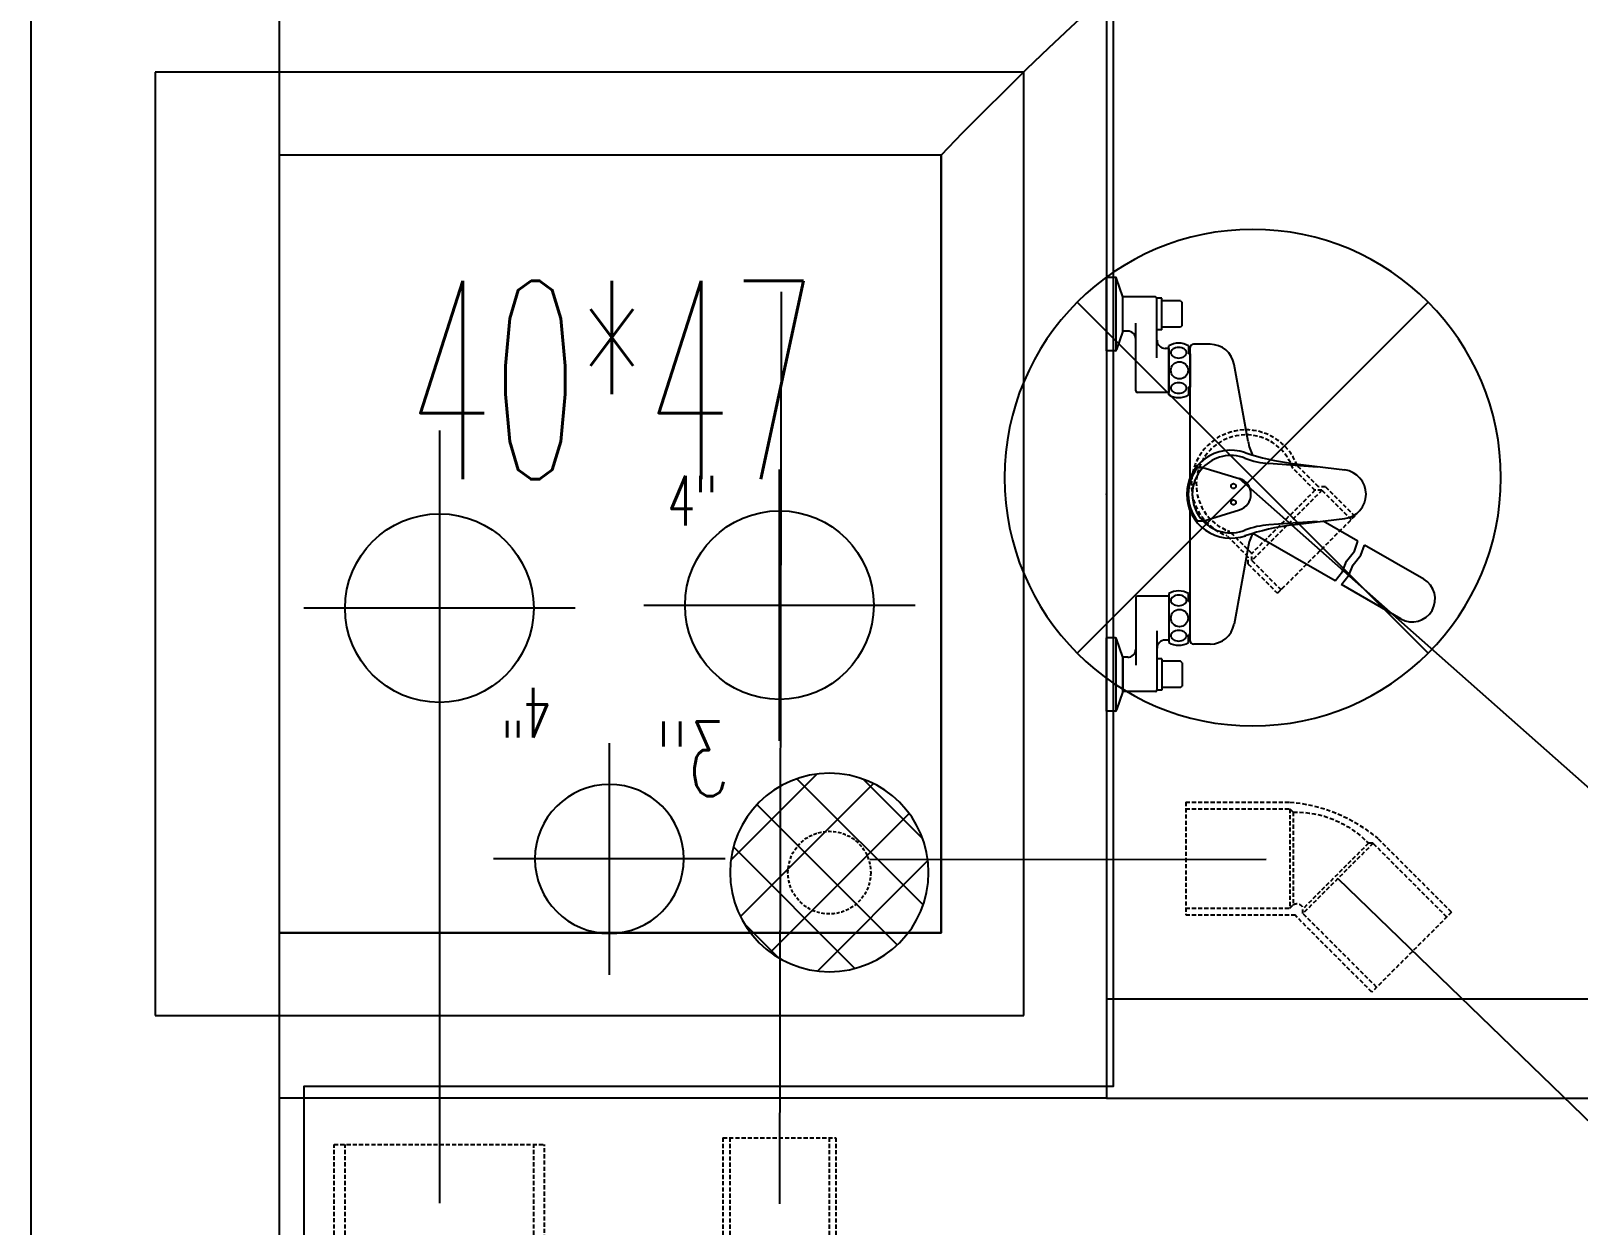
# Model space of a CAD drawing. Header units: millimetres. Extents: x 0 to 887, y -3549 to 0.
# Drawn here: x 191.8 to 285.3, y -1112.8 to -1040.7 of the extents above; entities that cross this region are included whole.
import ezdxf
from ezdxf.enums import TextEntityAlignment as Align

# ---------------------------------------------------------------- set-up
doc = ezdxf.new("R2010")
doc.units = ezdxf.units.MM
for name, pattern in [('02_(橋尚興華城後壁段)建築外部參考_TEST$0$CENTER', [2, 1.25, -0.25, 0.25, -0.25]), ('02_(橋尚興華城後壁段)排水底板管路外部參考$0$HIDDEN', [0.375, 0.25, -0.125]), ('CENTER', [2, 1.25, -0.25, 0.25, -0.25]), ('DASHED', [19.05, 12.7, -6.35]), ('HIDDEN', [0.375, 0.25, -0.125])]:
    doc.linetypes.add(name, pattern=pattern)
for name, color, linetype in [('02_(橋尚興華城後壁段)建築外部參考_TEST$0$A_建築', 8, 'Continuous'), ('02_(橋尚興華城後壁段)建築外部參考_TEST$0$A_建築_衛浴', 8, 'Continuous'), ('02_(橋尚興華城後壁段)排水底板管路外部參考$0$P_排水_配管線_SP', 6, 'Continuous'), ('02_(橋尚興華城後壁段)排水底板管路外部參考$0$P_排水_配管線_VP', 3, '02_(橋尚興華城後壁段)排水底板管路外部參考$0$HIDDEN'), ('02_(橋尚興華城後壁段)排水底板管路外部參考$0$P_排水_配管線_WP', 30, 'Continuous'), ('02_(橋尚興華城後壁段)結構外部參考_TEST$0$B_樑', 41, 'DASHED'), ('03-P-另件', 51, 'HIDDEN'), ('3', 3, 'Continuous'), ('A-A建築底圖', 8, 'Continuous'), ('P_排水_底板_落水頭', 3, 'Continuous'), ('P_排水_立管_SP', 6, 'Continuous'), ('P_排水_立管_WP', 30, 'Continuous'), ('TOILET', 9, 'Continuous')]:
    doc.layers.add(name, color=color, linetype=linetype)
doc.layers.add('5-預估', color=1, linetype='Continuous', plot=False)
doc.styles.add('CHINA', font='txt.shx', dxfattribs={"bigfont": 'bigfont.shx'})
doc.styles.add('SINGLE', font='txt.shx', dxfattribs={"width": 0.6, "bigfont": 'chineset.shx'})

# ---------------------------------------------------------------- blocks, each defined once
blk = doc.blocks.new('2吋-廁所管道間-高腳')
at = {"color": 0}
for p, q in [((-5.669, -1.964), (1.964, 5.669)), ((-5.643, 2.04), (-2.04, 5.643)), ((5.954, 0.742), (0.742, 5.954)), ((5.378, -2.66), (-2.66, 5.378)), ((-4.104, -4.377), (4.377, 4.104)), ((3.566, -4.825), (-4.825, 3.566)), ((-1.547, -5.797), (5.797, 1.547)), ((0.72, -5.957), (-5.957, 0.72)), ((3.076, -5.152), (5.152, -3.076))]:
    blk.add_line(p, q, dxfattribs=at)
blk.add_circle((0, 0), 6)
blk = doc.blocks.new('4')
at = {"layer": '5-預估', "color": 0}
for points in [[(0, -16.4), (0, -2.5), (0, 0)], [(-8.2, -8.2), (5.7, -8.2), (8.2, -8.2)]]:
    blk.add_lwpolyline(points, dxfattribs=at)
blk.add_circle((0, -8.2), 5.7, dxfattribs=at)
at = {"layer": '5-預估', "color": 0, "style": 'CHINA', "width": 0.65}
blk.add_text('4"', height=3, dxfattribs=at).set_placement((-6.764, -3.38))
blk = doc.blocks.new('B004')
for p, q in [((-10.607, 10.607), (10.607, -10.607)), ((-10.607, -10.607), (10.607, 10.607))]:
    blk.add_line(p, q)
blk.add_circle((0, 0), 15)
blk = doc.blocks.new('pbls050')
at = {"color": 0, "linetype": 'ByBlock'}
for p, q in [((3.246, 8.068), (-1.412, 3.41)), ((3.536, 7.778), (-0.919, 3.323)), ((8.068, 3.246), (3.246, 8.068)), ((-8, 3.41), (-1.412, 3.41)), ((-8, -3.41), (-8, 3.41)), ((-8, 3), (-1.7, 3)), ((-1.7, 3), (-1.5, 2.8)), ((-1.7, -3), (-1.7, 3)), ((3.323, -0.919), (-0.919, 3.323)), ((-0.919, 3.323), (-0.919, 3.041)), ((3.041, -0.919), (-0.919, 3.041)), ((7.778, 3.536), (3.323, -0.919)), ((8.068, 3.246), (3.613, -1.209)), ((-1.5, -2.8), (-1.5, 2.8)), ((3.323, -0.919), (3.041, -0.919)), ((-1.7, -3), (-1.5, -2.8)), ((-8, -3), (-1.7, -3)), ((-8, -3.41), (-1.7, -3.41))]:
    blk.add_line(p, q, dxfattribs=at)
for centre, radius, start, end in [((-1.281, 3.092), 0.365, 233.13638, 351.86362), ((-1.338, 3.231), 6.033, 268.46498, 316.53502), ((-2.473, 5.971), 9.412, 274.71152, 310.28848)]:
    blk.add_arc(centre, radius, start, end, dxfattribs=at)
blk = doc.blocks.new('*U49')
blk.add_blockref('pbls050', (0, 0))
blk = doc.blocks.new('pald050')
at = {"color": 0, "linetype": 'ByBlock'}
for p, q in [((-6, -3.3), (-6, 3.3)), ((-3.5, 3.3), (-6, 3.3)), ((-3.5, 3), (-6, 3)), ((-3.5, 3.3), (-3.2, 3)), ((-3.5, -3), (-3.5, 3)), ((-3.5, 3), (-3.2, 2.7)), ((-3.2, 3), (-1.375, 3)), ((-3.2, 2.7), (-1.308, 2.7)), ((-3.2, -2.7), (-3.2, 2.7)), ((-3.5, -3), (-3.2, -2.7)), ((-3.2, -2.7), (-1.308, -2.7)), ((-3.5, -3), (-6, -3)), ((-3.5, -3.3), (-6, -3.3)), ((-3.5, -3.3), (-3.2, -3)), ((-3.2, -3), (-1.375, -3))]:
    blk.add_line(p, q, dxfattribs=at)
for radius, start, end in [(3.3, 245.38002, 114.61998), (3, 244.15807, 115.84193)]:
    blk.add_arc((0, 0), radius, start, end, dxfattribs=at)
blk = doc.blocks.new('*U64')
blk.add_blockref('pald050', (0, 0))
blk = doc.blocks.new('pbls100')
at = {"color": 0, "linetype": 'ByBlock'}
for p, q in [((-2.634, 6.36), (4.059, 13.053)), ((-1.98, 6.081), (4.525, 12.587)), ((13.053, 4.059), (4.059, 13.053)), ((-12.1, 6.36), (-2.634, 6.36)), ((-12.1, -6.36), (-12.1, 6.36)), ((-12.1, 5.7), (-2.9, 5.7)), ((-2.9, 5.7), (-2.6, 5.4)), ((-2.9, -5.7), (-2.9, 5.7)), ((6.081, -1.98), (-1.98, 6.081)), ((-1.98, 6.081), (-1.98, 5.798)), ((5.798, -1.98), (-1.98, 5.798)), ((-2.6, -5.4), (-2.6, 5.4)), ((6.081, -1.98), (12.587, 4.525)), ((6.548, -2.447), (13.053, 4.059)), ((6.081, -1.98), (5.798, -1.98)), ((-2.9, -5.7), (-2.6, -5.4)), ((-12.1, -5.7), (-2.9, -5.7)), ((-12.1, -6.36), (-2.9, -6.36))]:
    blk.add_line(p, q, dxfattribs=at)
for centre, radius, start, end in [((-2.514, 5.948), 0.555, 261.08721, 344.33605), ((-3.739, 9.026), 15.409, 273.11988, 311.88012), ((-2.281, 5.838), 11.243, 268.37488, 315.94121)]:
    blk.add_arc(centre, radius, start, end, dxfattribs=at)
blk = doc.blocks.new('*U47')
blk.add_blockref('pbls100', (0, 0))
blk = doc.blocks.new('033')
at = {"layer": '5-預估', "color": 0}
for points in [[(0, -14), (0, -2.5), (0, 0)], [(-7, -7), (4.5, -7), (7, -7)]]:
    blk.add_lwpolyline(points, dxfattribs=at)
blk.add_circle((0, -7), 4.5, dxfattribs=at)
at = {"layer": '5-預估', "color": 0, "style": 'CHINA', "width": 0.65}
blk.add_text('3"', height=4.5, dxfattribs=at).set_placement((-7.278, -3.203))

msp = doc.modelspace()

# ---------------------------------------------------------------- linework, layer by layer
at = {"color": 1}
msp.add_lwpolyline([(206.778, -1095.156), (246.778, -1095.156), (246.778, -1048.161), (206.778, -1048.161)], close=True, dxfattribs=at)
msp.add_arc((399.773, -1195.615), 212.486, 74.20068, 136.05647, dxfattribs=at)
at = {"layer": '02_(橋尚興華城後壁段)建築外部參考_TEST$0$A_建築'}
for p, q in [((191.778, -1038.161), (191.778, -1265.656)), ((191.778, -1038.161), (191.778, -1265.656)), ((206.778, -1038.161), (206.778, -1265.656)), ((206.778, -1038.161), (206.778, -1265.656)), ((256.778, -1038.161), (256.778, -1105.156)), ((256.778, -1038.161), (256.778, -1105.156)), ((246.778, -1048.161), (246.778, -1095.156)), ((246.778, -1048.161), (246.778, -1095.156)), ((256.778, -1099.156), (369.278, -1099.156)), ((256.778, -1099.156), (369.278, -1099.156)), ((256.778, -1105.156), (369.278, -1105.156)), ((256.778, -1105.156), (369.278, -1105.156))]:
    msp.add_line(p, q, dxfattribs=at)
at = {"layer": '02_(橋尚興華城後壁段)建築外部參考_TEST$0$A_建築', "ltscale": 0.8}
for p, q in [((251.778, -1043.159), (199.278, -1043.158)), ((199.278, -1043.158), (199.278, -1100.156)), ((251.778, -1100.156), (251.778, -1043.159)), ((246.778, -1048.161), (206.778, -1048.161)), ((246.778, -1048.161), (206.778, -1048.161)), ((246.778, -1095.156), (206.778, -1095.156)), ((246.778, -1095.156), (206.778, -1095.156)), ((199.278, -1100.156), (251.778, -1100.156)), ((256.778, -1105.156), (206.778, -1105.156)), ((256.778, -1105.156), (206.778, -1105.156))]:
    msp.add_line(p, q, dxfattribs=at)
at = {"layer": '02_(橋尚興華城後壁段)建築外部參考_TEST$0$A_建築'}
msp.add_point((256.778, -1068.656), dxfattribs=at)
at = {"layer": '02_(橋尚興華城後壁段)建築外部參考_TEST$0$A_建築_衛浴'}
for p, q in [((256.778, -1059.982), (256.778, -1055.55)), ((257.298, -1055.55), (256.778, -1055.55)), ((257.369, -1059.952), (257.369, -1055.58)), ((257.763, -1056.732), (257.392, -1055.618)), ((257.763, -1058.8), (257.763, -1056.732)), ((259.733, -1056.732), (257.763, -1056.732)), ((257.763, -1058.8), (257.763, -1056.732)), ((260.127, -1056.814), (259.831, -1056.814)), ((259.831, -1060.407), (259.831, -1056.831)), ((260.127, -1058.719), (260.127, -1056.814)), ((261.26, -1056.967), (260.127, -1056.967)), ((261.26, -1056.967), (261.358, -1057.065)), ((261.358, -1058.467), (261.358, -1057.065)), ((258.551, -1062.402), (258.551, -1058.317)), ((257.763, -1058.8), (257.392, -1059.915)), ((258.059, -1058.8), (257.763, -1058.8)), ((260.127, -1058.719), (259.831, -1058.719)), ((261.26, -1058.565), (260.127, -1058.565)), ((261.358, -1058.467), (261.26, -1058.565)), ((261.358, -1058.467), (261.26, -1058.565)), ((257.298, -1059.982), (256.778, -1059.982)), ((260.55, -1059.842), (260.324, -1059.842)), ((260.55, -1062.648), (260.55, -1059.694)), ((260.55, -1059.842), (260.55, -1062.501)), ((261.732, -1059.694), (261.732, -1060.162)), ((261.831, -1060.162), (261.732, -1060.162)), ((261.831, -1067.652), (261.831, -1059.792)), ((261.831, -1060.162), (261.831, -1062.181)), ((263.04, -1059.595), (262.028, -1059.595)), ((265.334, -1065.472), (264.494, -1060.811)), ((260.472, -1062.501), (258.65, -1062.501)), ((261.831, -1062.181), (261.732, -1062.181)), ((261.732, -1062.181), (261.732, -1062.648)), ((262.607, -1070.276), (264.813, -1069.598)), ((261.831, -1077.52), (261.831, -1069.661)), ((271.764, -1072.104), (271.978, -1071.501)), ((271.288, -1072.695), (271.764, -1072.104)), ((271.681, -1072.922), (272.157, -1072.331)), ((272.157, -1072.331), (272.37, -1071.728)), ((270.599, -1073.889), (271.034, -1073.325)), ((271.034, -1073.325), (271.288, -1072.695)), ((271.427, -1073.551), (271.681, -1072.922)), ((270.991, -1074.116), (271.427, -1073.551)), ((261.831, -1075.132), (261.732, -1075.132)), ((261.831, -1077.151), (261.732, -1077.151))]:
    msp.add_line(p, q, dxfattribs=at)
at = {"layer": '02_(橋尚興華城後壁段)建築外部參考_TEST$0$A_建築_衛浴', "linetype": 'Continuous'}
for p, q in [((269.513, -1067.013), (266.591, -1066.806)), ((268.03, -1066.797), (271.174, -1067.19)), ((262.595, -1067.05), (262.284, -1067.05)), ((262.284, -1067.05), (262.594, -1067.05)), ((262.284, -1067.05), (262.595, -1067.05)), ((262.594, -1067.05), (264.806, -1067.713)), ((262.607, -1070.276), (262.295, -1070.276)), ((269.513, -1070.299), (266.591, -1070.507)), ((268.03, -1070.515), (271.174, -1070.122)), ((271.978, -1071.501), (269.872, -1070.285)), ((270.599, -1073.889), (265.631, -1071.021)), ((265.334, -1071.84), (264.494, -1076.502)), ((275.951, -1073.795), (272.37, -1071.728)), ((274.572, -1076.183), (270.991, -1074.116)), ((258.551, -1074.91), (258.551, -1078.996)), ((260.55, -1074.812), (258.65, -1074.812)), ((260.55, -1074.664), (260.55, -1077.619)), ((261.732, -1075.132), (261.732, -1074.664)), ((264.928, -1074.531), (264.928, -1074.53)), ((259.831, -1076.906), (259.831, -1080.482)), ((256.778, -1081.762), (256.778, -1077.33)), ((257.298, -1077.33), (256.778, -1077.33)), ((257.369, -1081.732), (257.369, -1077.361)), ((257.763, -1078.512), (257.392, -1077.398)), ((260.55, -1077.471), (260.324, -1077.471)), ((261.732, -1077.619), (261.732, -1077.151)), ((263.04, -1077.717), (262.028, -1077.717)), ((257.763, -1078.512), (257.763, -1080.58)), ((257.763, -1080.58), (257.763, -1078.512)), ((258.059, -1078.512), (257.763, -1078.512)), ((260.127, -1078.594), (259.831, -1078.594)), ((260.127, -1078.594), (260.127, -1080.499)), ((261.26, -1078.747), (260.127, -1078.747)), ((261.358, -1078.846), (261.26, -1078.747)), ((261.358, -1078.846), (261.26, -1078.747)), ((261.358, -1078.846), (261.358, -1080.247)), ((257.763, -1080.58), (257.392, -1081.695)), ((259.733, -1080.58), (257.763, -1080.58)), ((260.127, -1080.499), (259.831, -1080.499)), ((261.26, -1080.345), (260.127, -1080.345)), ((261.26, -1080.345), (261.358, -1080.247)), ((257.298, -1081.762), (256.778, -1081.762))]:
    msp.add_line(p, q, dxfattribs=at)
for centre in [(261.19, -1061.171), (261.19, -1076.141)]:
    msp.add_circle(centre, 0.521, dxfattribs=at)
at = {"layer": '02_(橋尚興華城後壁段)建築外部參考_TEST$0$A_建築_衛浴', "linetype": '02_(橋尚興華城後壁段)建築外部參考_TEST$0$CENTER'}
for centre in [(264.452, -1068.164), (264.453, -1069.149)]:
    msp.add_circle(centre, 0.148, dxfattribs=at)
at = {"layer": '02_(橋尚興華城後壁段)建築外部參考_TEST$0$A_建築_衛浴'}
for centre, radius, start, end in [((257.298, -1055.649), 0.0985, 18.43495, 90), ((259.733, -1056.831), 0.0985, 0, 90), ((258.059, -1059.293), 0.492, 0, 90), ((260.324, -1059.349), 0.492, 180, 270), ((257.298, -1059.884), 0.0985, 270, 341.56505), ((261.141, -1060.66), 1.133, 58.55102, 121.44898), ((262.028, -1059.792), 0.197, 90, 180), ((263.04, -1061.073), 1.477, 10.21348, 90), ((258.65, -1062.402), 0.0985, 180, 270), ((261.141, -1061.682), 1.133, 238.55102, 301.44898), ((268.242, -1064.948), 2.955, 190.21348, 206.88487), ((264.293, -1068.656), 2.659, 71.36155, 180), ((269.864, -1052.138), 14.773, 251.36155, 262.86779)]:
    msp.add_arc(centre, radius, start, end, dxfattribs=at)
at = {"layer": '02_(橋尚興華城後壁段)建築外部參考_TEST$0$A_建築_衛浴', "linetype": 'Continuous'}
for centre, radius, start, end in [((260.89, -1060.105), 0.221, 148.53217, 180), ((260.89, -1060.105), 0.221, 180, 211.46783), ((261.01, -1060.179), 0.362, 124.08966, 148.53217), ((261.01, -1060.031), 0.362, 211.46783, 235.91034), ((261.09, -1060.296), 0.503, 105.66003, 124.08966), ((261.141, -1060.481), 0.696, 90, 105.66003), ((261.141, -1060.481), 0.696, 74.33997, 90), ((261.193, -1060.296), 0.503, 55.91034, 74.33997), ((261.272, -1060.179), 0.362, 31.46783, 55.91034), ((261.272, -1060.031), 0.362, 304.08966, 328.53217), ((261.393, -1060.105), 0.221, 360, 31.46783), ((261.393, -1060.105), 0.221, 328.53217, 0), ((261.09, -1059.914), 0.503, 235.91034, 254.33997), ((261.141, -1059.729), 0.696, 254.33997, 270), ((261.141, -1059.729), 0.696, 270, 285.66003), ((261.193, -1059.914), 0.503, 285.66003, 304.08966), ((260.89, -1062.237), 0.221, 148.53217, 180), ((261.01, -1062.311), 0.362, 124.08966, 148.53217), ((261.09, -1062.428), 0.503, 105.66003, 124.08966), ((261.141, -1062.613), 0.696, 90, 105.66003), ((261.141, -1062.613), 0.696, 74.33997, 90), ((261.193, -1062.428), 0.503, 55.91034, 74.33997), ((261.272, -1062.311), 0.362, 31.46783, 55.91034), ((261.393, -1062.237), 0.221, 360, 31.46783), ((260.89, -1062.237), 0.221, 180, 211.46783), ((261.01, -1062.164), 0.362, 211.46783, 235.91034), ((261.09, -1062.047), 0.503, 235.91034, 254.33997), ((261.141, -1061.862), 0.696, 254.33997, 270), ((261.141, -1061.862), 0.696, 270, 285.66003), ((261.193, -1062.047), 0.503, 285.66003, 304.08966), ((261.272, -1062.164), 0.362, 304.08966, 328.53217), ((261.393, -1062.237), 0.221, 328.53217, 0), ((264.293, -1068.656), 2.338, 68.61988, 136.59955), ((266.94, -1061.894), 4.924, 248.61988, 265.93624), ((264.293, -1068.656), 2.572, 141.35977, 219.02097), ((264.293, -1068.656), 2.326, 136.45167, 223.99302), ((264.523, -1068.656), 0.985, 0, 73.3178), ((270.99, -1068.656), 1.477, 0, 82.86779), ((264.293, -1068.656), 2.659, 180, 289.6058), ((264.523, -1068.656), 0.985, 287.08415, 0), ((270.99, -1068.656), 1.477, 277.13221, 0), ((264.293, -1068.656), 2.338, 223.40045, 291.38012), ((269.864, -1085.174), 14.773, 97.13221, 108.63845), ((266.94, -1075.419), 4.924, 94.06376, 111.38012), ((268.242, -1072.364), 2.955, 153.11513, 169.78652), ((275.261, -1074.989), 1.379, 240, 60), ((258.65, -1074.91), 0.0985, 90, 180), ((261.141, -1075.63), 1.133, 58.55102, 121.44898), ((260.89, -1075.075), 0.221, 148.53217, 180), ((260.89, -1075.075), 0.221, 180, 211.46783), ((261.01, -1075.149), 0.362, 124.08966, 148.53217), ((261.01, -1075.001), 0.362, 211.46783, 235.91034), ((261.09, -1075.266), 0.503, 105.66003, 124.08966), ((261.141, -1075.451), 0.696, 90, 105.66003), ((261.141, -1075.451), 0.696, 74.33997, 90), ((261.193, -1075.266), 0.503, 55.91034, 74.33997), ((261.272, -1075.149), 0.362, 31.46783, 55.91034), ((261.272, -1075.001), 0.362, 304.08966, 328.53217), ((261.393, -1075.075), 0.221, 360, 31.46783), ((261.393, -1075.075), 0.221, 328.53217, 0), ((261.09, -1074.884), 0.503, 235.91034, 254.33997), ((261.141, -1074.699), 0.696, 254.33997, 270), ((261.141, -1074.699), 0.696, 270, 285.66003), ((261.193, -1074.884), 0.503, 285.66003, 304.08966), ((260.89, -1077.208), 0.221, 148.53217, 180), ((261.01, -1077.281), 0.362, 124.08966, 148.53217), ((261.09, -1077.398), 0.503, 105.66003, 124.08966), ((261.141, -1077.583), 0.696, 90, 105.66003), ((261.141, -1077.583), 0.696, 74.33997, 90), ((261.193, -1077.398), 0.503, 55.91034, 74.33997), ((261.272, -1077.281), 0.362, 31.46783, 55.91034), ((261.393, -1077.208), 0.221, 360, 31.46783), ((263.04, -1076.24), 1.477, 270, 349.78652), ((257.298, -1077.429), 0.0985, 18.43495, 90), ((258.059, -1078.02), 0.492, 270, 0), ((260.324, -1077.963), 0.492, 90, 180), ((261.141, -1076.652), 1.133, 238.55102, 301.44898), ((260.89, -1077.208), 0.221, 180, 211.46783), ((261.01, -1077.134), 0.362, 211.46783, 235.91034), ((261.09, -1077.017), 0.503, 235.91034, 254.33997), ((261.141, -1076.832), 0.696, 254.33997, 270), ((261.141, -1076.832), 0.696, 270, 285.66003), ((261.193, -1077.017), 0.503, 285.66003, 304.08966), ((261.272, -1077.134), 0.362, 304.08966, 328.53217), ((261.393, -1077.208), 0.221, 328.53217, 0), ((262.028, -1077.52), 0.197, 180, 270), ((259.733, -1080.482), 0.0985, 270, 0), ((257.298, -1081.664), 0.0985, 270, 341.56505)]:
    msp.add_arc(centre, radius, start, end, dxfattribs=at)
at = {"layer": '02_(橋尚興華城後壁段)建築外部參考_TEST$0$A_建築_衛浴'}
msp.add_point((256.778, -1068.656), dxfattribs=at)
at = {"layer": '02_(橋尚興華城後壁段)排水底板管路外部參考$0$P_排水_配管線_SP'}
msp.add_line((216.461, -1064.796), (216.461, -1111.508), dxfattribs=at)
at = {"layer": '02_(橋尚興華城後壁段)排水底板管路外部參考$0$P_排水_配管線_VP', "ltscale": 0.8}
msp.add_circle((240.031, -1091.522), 2.5, dxfattribs=at)
at = {"layer": '02_(橋尚興華城後壁段)排水底板管路外部參考$0$P_排水_配管線_WP'}
for p, q in [((237.128, -1056.418), (237.011, -1111.541)), ((264.806, -1067.713), (305.761, -1103.959)), ((242.484, -1090.73), (266.431, -1090.701)), ((270.769, -1091.873), (305.761, -1125.779))]:
    msp.add_line(p, q, dxfattribs=at)
at = {"layer": '02_(橋尚興華城後壁段)結構外部參考_TEST$0$B_樑'}
msp.add_line((206.778, -1038.161), (206.778, -1265.656), dxfattribs=at)
at = {"layer": 'A-A建築底圖', "ltscale": 0.8}
msp.add_lwpolyline([(219.778, -1036.661), (257.178, -1036.661), (257.178, -1104.456), (208.278, -1104.456), (208.278, -1255.256), (365.778, -1255.256), (365.778, -1026.656), (366.278, -1026.656), (366.278, -966.156), (219.778, -966.156)], close=True, dxfattribs=at)
at = {"layer": 'TOILET'}
for p, q in [((256.778, -1059.982), (256.778, -1055.55)), ((257.298, -1055.55), (256.778, -1055.55)), ((257.369, -1059.952), (257.369, -1055.58)), ((257.763, -1056.732), (257.392, -1055.618)), ((257.763, -1058.8), (257.763, -1056.732)), ((259.733, -1056.732), (257.763, -1056.732)), ((257.763, -1058.8), (257.763, -1056.732)), ((260.127, -1056.814), (259.831, -1056.814)), ((259.831, -1060.407), (259.831, -1056.831)), ((260.127, -1058.719), (260.127, -1056.814)), ((261.26, -1056.967), (260.127, -1056.967)), ((261.26, -1056.967), (261.358, -1057.065)), ((261.358, -1058.467), (261.358, -1057.065)), ((258.551, -1062.402), (258.551, -1058.317)), ((257.763, -1058.8), (257.392, -1059.915)), ((258.059, -1058.8), (257.763, -1058.8)), ((260.127, -1058.719), (259.831, -1058.719)), ((261.26, -1058.565), (260.127, -1058.565)), ((261.358, -1058.467), (261.26, -1058.565)), ((261.358, -1058.467), (261.26, -1058.565)), ((257.298, -1059.982), (256.778, -1059.982)), ((260.55, -1059.842), (260.324, -1059.842)), ((260.55, -1062.648), (260.55, -1059.694)), ((260.55, -1059.842), (260.55, -1062.501)), ((261.732, -1059.694), (261.732, -1060.162)), ((261.831, -1060.162), (261.732, -1060.162)), ((261.831, -1067.652), (261.831, -1059.792)), ((261.831, -1060.162), (261.831, -1062.181)), ((263.04, -1059.595), (262.028, -1059.595)), ((265.334, -1065.472), (264.494, -1060.811)), ((260.472, -1062.501), (258.65, -1062.501)), ((261.831, -1062.181), (261.732, -1062.181)), ((261.732, -1062.181), (261.732, -1062.648)), ((262.607, -1070.276), (264.813, -1069.598)), ((261.831, -1077.52), (261.831, -1069.661)), ((271.764, -1072.104), (271.978, -1071.501)), ((271.288, -1072.695), (271.764, -1072.104)), ((271.681, -1072.922), (272.157, -1072.331)), ((272.157, -1072.331), (272.37, -1071.728)), ((270.599, -1073.889), (271.034, -1073.325)), ((271.034, -1073.325), (271.288, -1072.695)), ((271.427, -1073.551), (271.681, -1072.922)), ((270.991, -1074.116), (271.427, -1073.551)), ((261.831, -1075.132), (261.732, -1075.132)), ((261.831, -1077.151), (261.732, -1077.151))]:
    msp.add_line(p, q, dxfattribs=at)
at = {"layer": 'TOILET', "linetype": 'Continuous'}
for p, q in [((269.513, -1067.013), (266.591, -1066.806)), ((268.03, -1066.797), (271.174, -1067.19)), ((262.595, -1067.05), (262.284, -1067.05)), ((262.284, -1067.05), (262.594, -1067.05)), ((262.284, -1067.05), (262.595, -1067.05)), ((262.594, -1067.05), (264.806, -1067.713)), ((262.607, -1070.276), (262.295, -1070.276)), ((269.513, -1070.299), (266.591, -1070.507)), ((268.03, -1070.515), (271.174, -1070.122)), ((271.978, -1071.501), (269.872, -1070.285)), ((270.599, -1073.889), (265.631, -1071.021)), ((265.334, -1071.84), (264.494, -1076.502)), ((275.951, -1073.795), (272.37, -1071.728)), ((274.572, -1076.183), (270.991, -1074.116)), ((258.551, -1074.91), (258.551, -1078.996)), ((260.55, -1074.812), (258.65, -1074.812)), ((260.55, -1074.664), (260.55, -1077.619)), ((261.732, -1075.132), (261.732, -1074.664)), ((264.928, -1074.531), (264.928, -1074.53)), ((259.831, -1076.906), (259.831, -1080.482)), ((256.778, -1081.762), (256.778, -1077.33)), ((257.298, -1077.33), (256.778, -1077.33)), ((257.369, -1081.732), (257.369, -1077.361)), ((257.763, -1078.512), (257.392, -1077.398)), ((260.55, -1077.471), (260.324, -1077.471)), ((261.732, -1077.619), (261.732, -1077.151)), ((263.04, -1077.717), (262.028, -1077.717)), ((257.763, -1078.512), (257.763, -1080.58)), ((257.763, -1080.58), (257.763, -1078.512)), ((258.059, -1078.512), (257.763, -1078.512)), ((260.127, -1078.594), (259.831, -1078.594)), ((260.127, -1078.594), (260.127, -1080.499)), ((261.26, -1078.747), (260.127, -1078.747)), ((261.358, -1078.846), (261.26, -1078.747)), ((261.358, -1078.846), (261.26, -1078.747)), ((261.358, -1078.846), (261.358, -1080.247)), ((257.763, -1080.58), (257.392, -1081.695)), ((259.733, -1080.58), (257.763, -1080.58)), ((260.127, -1080.499), (259.831, -1080.499)), ((261.26, -1080.345), (260.127, -1080.345)), ((261.26, -1080.345), (261.358, -1080.247)), ((257.298, -1081.762), (256.778, -1081.762))]:
    msp.add_line(p, q, dxfattribs=at)
for centre in [(261.19, -1061.171), (261.19, -1076.141)]:
    msp.add_circle(centre, 0.521, dxfattribs=at)
at = {"layer": 'TOILET', "linetype": 'CENTER'}
for centre in [(264.452, -1068.164), (264.453, -1069.149)]:
    msp.add_circle(centre, 0.148, dxfattribs=at)
at = {"layer": 'TOILET'}
for centre, radius, start, end in [((257.298, -1055.649), 0.0985, 18.43495, 90), ((259.733, -1056.831), 0.0985, 0, 90), ((258.059, -1059.293), 0.492, 0, 90), ((260.324, -1059.349), 0.492, 180, 270), ((257.298, -1059.884), 0.0985, 270, 341.56505), ((261.141, -1060.66), 1.133, 58.55102, 121.44898), ((262.028, -1059.792), 0.197, 90, 180), ((263.04, -1061.073), 1.477, 10.21348, 90), ((258.65, -1062.402), 0.0985, 180, 270), ((261.141, -1061.682), 1.133, 238.55102, 301.44898), ((268.242, -1064.948), 2.955, 190.21348, 206.88487), ((264.293, -1068.656), 2.659, 71.36155, 180), ((269.864, -1052.138), 14.773, 251.36155, 262.86779)]:
    msp.add_arc(centre, radius, start, end, dxfattribs=at)
at = {"layer": 'TOILET', "linetype": 'Continuous'}
for centre, radius, start, end in [((260.89, -1060.105), 0.221, 148.53217, 180), ((260.89, -1060.105), 0.221, 180, 211.46783), ((261.01, -1060.179), 0.362, 124.08966, 148.53217), ((261.01, -1060.031), 0.362, 211.46783, 235.91034), ((261.09, -1060.296), 0.503, 105.66003, 124.08966), ((261.141, -1060.481), 0.696, 90, 105.66003), ((261.141, -1060.481), 0.696, 74.33997, 90), ((261.193, -1060.296), 0.503, 55.91034, 74.33997), ((261.272, -1060.179), 0.362, 31.46783, 55.91034), ((261.272, -1060.031), 0.362, 304.08966, 328.53217), ((261.393, -1060.105), 0.221, 0, 31.46783), ((261.393, -1060.105), 0.221, 328.53217, 0), ((261.09, -1059.914), 0.503, 235.91034, 254.33997), ((261.141, -1059.729), 0.696, 254.33997, 270), ((261.141, -1059.729), 0.696, 270, 285.66003), ((261.193, -1059.914), 0.503, 285.66003, 304.08966), ((260.89, -1062.237), 0.221, 148.53217, 180), ((261.01, -1062.311), 0.362, 124.08966, 148.53217), ((261.09, -1062.428), 0.503, 105.66003, 124.08966), ((261.141, -1062.613), 0.696, 90, 105.66003), ((261.141, -1062.613), 0.696, 74.33997, 90), ((261.193, -1062.428), 0.503, 55.91034, 74.33997), ((261.272, -1062.311), 0.362, 31.46783, 55.91034), ((261.393, -1062.237), 0.221, 0, 31.46783), ((260.89, -1062.237), 0.221, 180, 211.46783), ((261.01, -1062.164), 0.362, 211.46783, 235.91034), ((261.09, -1062.047), 0.503, 235.91034, 254.33997), ((261.141, -1061.862), 0.696, 254.33997, 270), ((261.141, -1061.862), 0.696, 270, 285.66003), ((261.193, -1062.047), 0.503, 285.66003, 304.08966), ((261.272, -1062.164), 0.362, 304.08966, 328.53217), ((261.393, -1062.237), 0.221, 328.53217, 0), ((264.293, -1068.656), 2.338, 68.61988, 136.59955), ((266.94, -1061.894), 4.924, 248.61988, 265.93624), ((264.293, -1068.656), 2.572, 141.35977, 219.02097), ((264.293, -1068.656), 2.326, 136.45167, 223.99302), ((264.523, -1068.656), 0.985, 0, 73.3178), ((270.99, -1068.656), 1.477, 0, 82.86779), ((264.293, -1068.656), 2.659, 180, 289.6058), ((264.523, -1068.656), 0.985, 287.08415, 0), ((270.99, -1068.656), 1.477, 277.13221, 0), ((264.293, -1068.656), 2.338, 223.40045, 291.38012), ((269.864, -1085.174), 14.773, 97.13221, 108.63845), ((266.94, -1075.419), 4.924, 94.06376, 111.38012), ((268.242, -1072.364), 2.955, 153.11513, 169.78652), ((275.261, -1074.989), 1.379, 240, 60), ((258.65, -1074.91), 0.0985, 90, 180), ((261.141, -1075.63), 1.133, 58.55102, 121.44898), ((260.89, -1075.075), 0.221, 148.53217, 180), ((260.89, -1075.075), 0.221, 180, 211.46783), ((261.01, -1075.149), 0.362, 124.08966, 148.53217), ((261.01, -1075.001), 0.362, 211.46783, 235.91034), ((261.09, -1075.266), 0.503, 105.66003, 124.08966), ((261.141, -1075.451), 0.696, 90, 105.66003), ((261.141, -1075.451), 0.696, 74.33997, 90), ((261.193, -1075.266), 0.503, 55.91034, 74.33997), ((261.272, -1075.149), 0.362, 31.46783, 55.91034), ((261.272, -1075.001), 0.362, 304.08966, 328.53217), ((261.393, -1075.075), 0.221, 0, 31.46783), ((261.393, -1075.075), 0.221, 328.53217, 0), ((261.09, -1074.884), 0.503, 235.91034, 254.33997), ((261.141, -1074.699), 0.696, 254.33997, 270), ((261.141, -1074.699), 0.696, 270, 285.66003), ((261.193, -1074.884), 0.503, 285.66003, 304.08966), ((260.89, -1077.208), 0.221, 148.53217, 180), ((261.01, -1077.281), 0.362, 124.08966, 148.53217), ((261.09, -1077.398), 0.503, 105.66003, 124.08966), ((261.141, -1077.583), 0.696, 90, 105.66003), ((261.141, -1077.583), 0.696, 74.33997, 90), ((261.193, -1077.398), 0.503, 55.91034, 74.33997), ((261.272, -1077.281), 0.362, 31.46783, 55.91034), ((261.393, -1077.208), 0.221, 0, 31.46783), ((263.04, -1076.24), 1.477, 270, 349.78652), ((257.298, -1077.429), 0.0985, 18.43495, 90), ((258.059, -1078.02), 0.492, 270, 0), ((260.324, -1077.963), 0.492, 90, 180), ((261.141, -1076.652), 1.133, 238.55102, 301.44898), ((260.89, -1077.208), 0.221, 180, 211.46783), ((261.01, -1077.134), 0.362, 211.46783, 235.91034), ((261.09, -1077.017), 0.503, 235.91034, 254.33997), ((261.141, -1076.832), 0.696, 254.33997, 270), ((261.141, -1076.832), 0.696, 270, 285.66003), ((261.193, -1077.017), 0.503, 285.66003, 304.08966), ((261.272, -1077.134), 0.362, 304.08966, 328.53217), ((261.393, -1077.208), 0.221, 328.53217, 0), ((262.028, -1077.52), 0.197, 180, 270), ((259.733, -1080.482), 0.0985, 270, 0), ((257.298, -1081.664), 0.0985, 270, 341.56505)]:
    msp.add_arc(centre, radius, start, end, dxfattribs=at)
at = {"layer": 'TOILET'}
msp.add_point((256.778, -1068.656), dxfattribs=at)

# ---------------------------------------------------------------- block references
at = {"layer": '03-P-另件', "rotation": 135}
msp.add_blockref('*U64', (265.206, -1068.067), dxfattribs=at)
at = {"layer": '03-P-另件', "xscale": -1}
for name, p, rotation in [('*U49', (269.567, -1090.671), 180), ('*U47', (216.461, -1120.055), 314.999999999908), ('*U49', (237.011, -1115.544), 314.999999999908)]:
    msp.add_blockref(name, p, dxfattribs=dict(at, rotation=rotation))
at = {"layer": '3', "xscale": -1}
msp.add_blockref('033', (226.736, -1083.696), dxfattribs=at)
at = {"layer": 'P_排水_底板_落水頭', "xscale": -1, "rotation": 180}
msp.add_blockref('B004', (265.617, -1067.656), dxfattribs=at)
at = {"layer": 'P_排水_底板_落水頭', "xscale": -1}
msp.add_blockref('2吋-廁所管道間-高腳', (240.031, -1091.515), dxfattribs=at)
msp.add_blockref('2吋-廁所管道間-高腳', (240.031, -1091.515), dxfattribs=at)
at = {"layer": 'P_排水_立管_SP', "rotation": 180}
msp.add_blockref('4', (216.461, -1083.738), dxfattribs=at)
at = {"layer": 'P_排水_立管_WP'}
msp.add_blockref('4', (237.011, -1067.159), dxfattribs=at)

# ---------------------------------------------------------------- texts
at = {"layer": '02_(橋尚興華城後壁段)建築外部參考_TEST$0$A_建築', "style": 'SINGLE', "width": 0.5}
msp.add_text('40*47', height=12, dxfattribs=at).set_placement((226.888, -1067.753), align=Align.CENTER)

doc.saveas('drawing.dxf')
